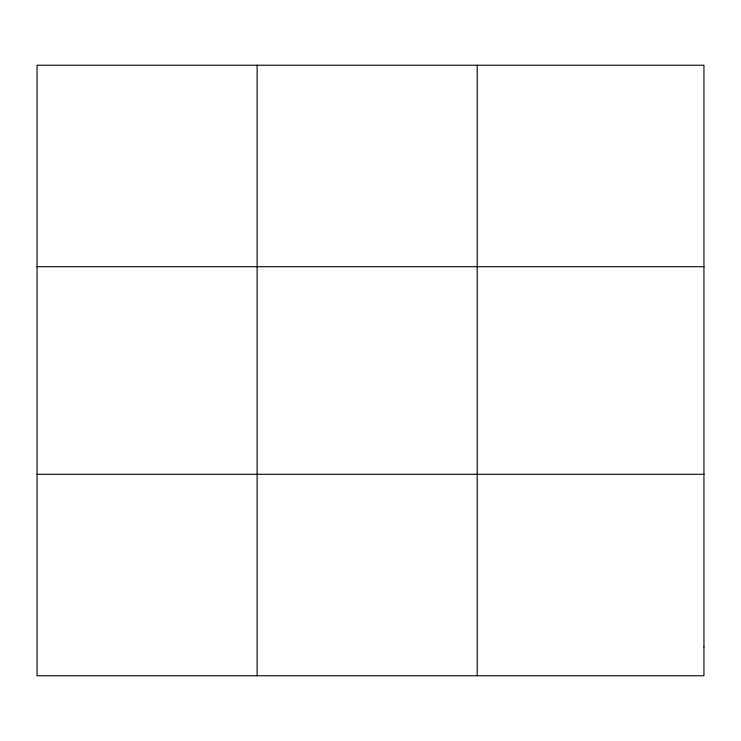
<?xml version="1.0" encoding="UTF-8"?>
<svg xmlns="http://www.w3.org/2000/svg" width="741" height="741" viewBox="0 0 741 741"><rect width="100%" height="100%" fill="white"/><g stroke="black" fill="none" stroke-linecap="round" stroke-linejoin="round"><path stroke-width="1.11" d="M257.127 65.227L257.127 675.773M477.204 65.227L477.204 675.773M37.05 266.704L703.95 266.704M37.05 474.296L703.95 474.296M703.95 646.986L703.95 675.773L37.05 675.773L37.05 65.227L703.95 65.227L703.95 646.986"/></g></svg>
